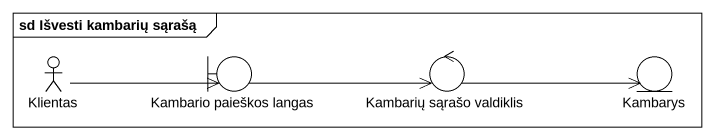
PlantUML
@startuml
mainframe sd Išvesti kambarių sąrašą
actor Klientas
boundary "Kambario paieškos langas" as Kambario_paieškos_langas
control "Kambarių sąrašo valdiklis" as Kambarių_sąrašo_valdiklis
entity Kambarys
Klientas -right-> Kambario_paieškos_langas
Kambario_paieškos_langas -right-> Kambarių_sąrašo_valdiklis
Kambarių_sąrašo_valdiklis -right-> Kambarys
@enduml
